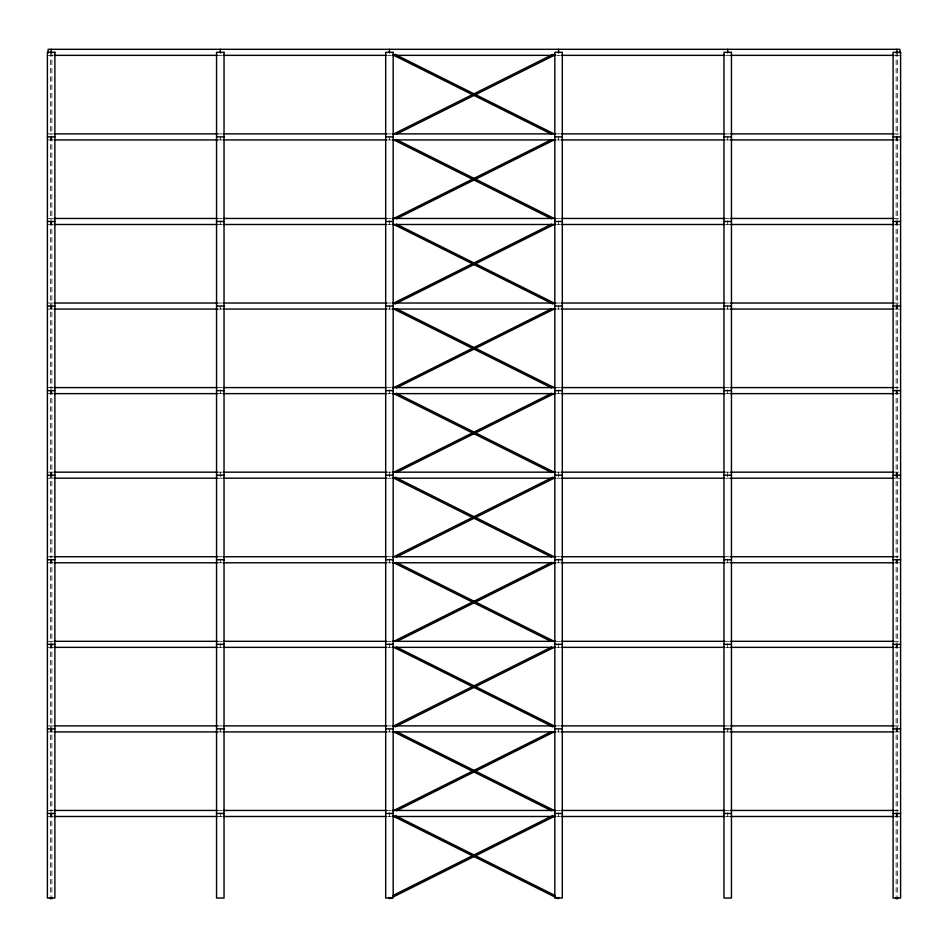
<?xml version="1.0" encoding="UTF-8"?>
<svg xmlns="http://www.w3.org/2000/svg" width="948" height="948" viewBox="0 0 948 948"><rect width="100%" height="100%" fill="white"/><g stroke="black" fill="none" stroke-linecap="round" stroke-linejoin="round"><path stroke-width="0.71" stroke-dasharray="4.74 3.56" d="M48.123 55.351L52.958 55.351M217.341 55.351L222.105 55.351M387.614 55.351L391.24 55.351M556.76 55.351L560.386 55.351M725.895 55.351L730.659 55.351M895.042 55.351L899.877 55.351M48.123 133.881L52.958 133.881M217.27 133.881L222.105 133.881M386.405 133.881L391.24 133.881M555.552 133.881L560.386 133.881M724.687 133.881L730.659 133.881M893.834 133.881L899.877 133.881M48.123 139.925L52.958 139.925M217.341 139.925L222.105 139.925M387.614 139.925L391.24 139.925M556.76 139.925L560.386 139.925M725.895 139.925L730.659 139.925M895.042 139.925L899.877 139.925M48.123 218.455L52.958 218.455M217.27 218.455L222.105 218.455M386.405 218.455L391.24 218.455M555.552 218.455L560.386 218.455M724.687 218.455L730.659 218.455M893.834 218.455L899.877 218.455M48.123 224.498L52.958 224.498M217.341 224.498L222.105 224.498M387.614 224.498L391.24 224.498M556.76 224.498L560.386 224.498M725.895 224.498L730.659 224.498M895.042 224.498L899.877 224.498M48.123 303.028L52.958 303.028M217.27 303.028L222.105 303.028M386.405 303.028L391.24 303.028M555.552 303.028L560.386 303.028M724.687 303.028L730.659 303.028M893.834 303.028L899.877 303.028M48.123 309.06L52.958 309.06M217.341 309.06L222.105 309.06M387.614 309.06L391.24 309.06M556.76 309.06L560.386 309.06M725.895 309.06L730.659 309.06M895.042 309.06L899.877 309.06M48.123 387.59L52.958 387.59M217.27 387.59L222.105 387.59M386.405 387.59L391.24 387.59M555.552 387.59L560.386 387.59M724.687 387.59L730.659 387.59M893.834 387.59L899.877 387.59M48.123 393.633L52.958 393.633M217.341 393.633L222.105 393.633M387.614 393.633L391.24 393.633M556.76 393.633L560.386 393.633M725.895 393.633L730.659 393.633M895.042 393.633L899.877 393.633M48.123 472.163L52.958 472.163M217.27 472.163L222.105 472.163M386.405 472.163L391.24 472.163M555.552 472.163L560.386 472.163M724.687 472.163L730.659 472.163M893.834 472.163L899.877 472.163M48.123 478.207L52.958 478.207M217.341 478.207L222.105 478.207M387.614 478.207L391.24 478.207M556.76 478.207L560.386 478.207M725.895 478.207L730.659 478.207M895.042 478.207L899.877 478.207M48.123 556.737L52.958 556.737M217.27 556.737L222.105 556.737M386.405 556.737L391.24 556.737M555.552 556.737L560.386 556.737M724.687 556.737L730.659 556.737M893.834 556.737L899.877 556.737M48.123 562.78L52.958 562.78M217.341 562.78L222.105 562.78M387.614 562.78L391.24 562.78M556.76 562.78L560.386 562.78M725.895 562.78L730.659 562.78M895.042 562.78L899.877 562.78M48.123 641.31L52.958 641.31M217.27 641.31L222.105 641.31M386.405 641.31L391.24 641.31M555.552 641.31L560.386 641.31M724.687 641.31L730.659 641.31M893.834 641.31L899.877 641.31M48.123 647.354L52.958 647.354M217.341 647.354L222.105 647.354M387.614 647.354L391.24 647.354M556.76 647.354L560.386 647.354M725.895 647.354L730.659 647.354M895.042 647.354L899.877 647.354M48.123 725.884L52.958 725.884M217.27 725.884L222.105 725.884M386.405 725.884L391.24 725.884M555.552 725.884L560.386 725.884M724.687 725.884L730.659 725.884M893.834 725.884L899.877 725.884M48.123 731.915L52.958 731.915M217.341 731.915L222.105 731.915M387.614 731.915L391.24 731.915M556.76 731.915L560.386 731.915M725.895 731.915L730.659 731.915M895.042 731.915L899.877 731.915M48.123 810.445L52.958 810.445M217.27 810.445L222.105 810.445M386.405 810.445L391.24 810.445M555.552 810.445L560.386 810.445M724.687 810.445L730.659 810.445M893.834 810.445L899.877 810.445M48.123 816.489L52.958 816.489M217.341 816.489L222.105 816.489M387.614 816.489L391.24 816.489M556.76 816.489L560.386 816.489M725.895 816.489L730.659 816.489M895.042 816.489L899.877 816.489M897.578 51.678L897.578 134.794M897.578 136.251L897.578 219.367M897.578 220.825L897.578 388.514M897.578 389.972L897.578 557.649M897.578 559.107L897.578 642.223M897.578 643.68L897.578 811.358M897.578 812.827L897.578 895.931M896.855 136.299L896.855 139.925M896.855 220.872L896.855 224.498M896.855 305.446L896.855 309.06M896.855 390.007L896.855 393.633M896.855 472.163L896.855 478.207M896.855 559.154L896.855 562.78M896.855 643.728L896.855 647.354M896.855 728.289L896.855 731.915M896.855 812.863L896.855 816.489M896.133 51.678L896.133 134.794M896.133 136.251L896.133 219.367M896.133 220.825L896.133 388.514M896.133 389.972L896.133 557.649M896.133 559.107L896.133 642.223M896.133 643.68L896.133 811.358M896.133 812.827L896.133 895.931M727.709 136.299L727.709 139.925M727.709 220.872L727.709 224.498M727.709 305.446L727.709 309.06M727.709 390.007L727.709 393.633M727.709 472.163L727.709 478.207M727.709 559.154L727.709 562.78M727.709 643.728L727.709 647.354M727.709 728.289L727.709 731.915M727.709 812.863L727.709 816.489M558.573 136.299L558.573 139.925M558.573 220.872L558.573 224.498M558.573 305.446L558.573 309.06M558.573 390.007L558.573 393.633M558.573 472.163L558.573 478.207M558.573 559.154L558.573 562.78M558.573 643.728L558.573 647.354M558.573 728.289L558.573 731.915M558.573 812.863L558.573 816.489M389.427 136.299L389.427 139.925M389.427 220.872L389.427 224.498M389.427 305.446L389.427 309.06M389.427 390.007L389.427 393.633M389.427 472.163L389.427 478.207M389.427 559.154L389.427 562.78M389.427 643.728L389.427 647.354M389.427 728.289L389.427 731.915M389.427 812.863L389.427 816.489M220.292 136.299L220.292 139.925M220.292 220.872L220.292 224.498M220.292 305.446L220.292 309.06M220.292 390.007L220.292 393.633M220.292 472.163L220.292 478.207M220.292 559.154L220.292 562.78M220.292 643.728L220.292 647.354M220.292 728.289L220.292 731.915M220.292 812.863L220.292 816.489M51.867 51.678L51.867 134.794M51.867 136.251L51.867 219.367M51.867 220.825L51.867 388.514M51.867 389.972L51.867 557.649M51.867 559.107L51.867 642.223M51.867 643.68L51.867 811.358M51.867 812.827L51.867 895.931M51.145 136.299L51.145 139.925M51.145 220.872L51.145 224.498M51.145 305.446L51.145 309.06M51.145 390.007L51.145 393.633M51.145 472.163L51.145 478.207M51.145 559.154L51.145 562.78M51.145 643.728L51.145 647.354M51.145 728.289L51.145 731.915M51.145 812.863L51.145 816.489M50.422 51.678L50.422 134.794M50.422 136.251L50.422 219.367M50.422 220.825L50.422 388.514M50.422 389.972L50.422 557.649M50.422 559.107L50.422 642.223M50.422 643.68L50.422 811.358M50.422 812.827L50.422 895.931"/><path stroke-width="1.42" d="M558.893 897.389L558.242 898.692L393.065 816.098M393.065 134.272L552.957 54.32M396.359 134.249L554.936 54.96M393.065 218.846L551.641 139.557M396.359 218.822L554.936 139.534M393.065 303.419L551.641 224.131M395.043 304.047L554.936 224.107M393.065 387.981L551.641 308.704M396.359 387.957L554.936 308.669M393.065 472.554L551.641 393.266M396.359 472.531L554.936 393.242M393.065 557.128L552.957 477.176M396.359 557.104L554.936 477.816M394.392 641.038L551.641 562.413M397.686 641.014L554.936 562.389M393.065 726.263L551.641 646.986M395.043 726.903L554.936 646.963M393.065 810.836L551.641 731.56M396.359 810.813L554.936 731.524M393.065 895.41L552.957 815.47M554.936 816.098L389.758 898.692L389.107 897.389M54.083 55.351L217.341 55.351M223.23 55.351L386.488 55.351M392.365 55.351L555.635 55.351M561.512 55.351L724.77 55.351M730.659 55.351L893.917 55.351M54.083 133.881L217.341 133.881M223.23 133.881L386.488 133.881M392.365 133.881L555.635 133.881M561.512 133.881L724.77 133.881M730.659 133.881L893.917 133.881M47.4 136.903L54.889 136.903M216.547 136.903L224.036 136.903M385.682 136.903L393.171 136.903M554.829 136.903L562.318 136.903M723.964 136.903L731.453 136.903M893.111 136.903L900.6 136.903M54.083 139.925L217.341 139.925M223.23 139.925L386.488 139.925M392.365 139.925L555.635 139.925M561.512 139.925L724.77 139.925M730.659 139.925L893.917 139.925M54.083 218.455L217.341 218.455M223.23 218.455L386.488 218.455M392.365 218.455L555.635 218.455M561.512 218.455L724.77 218.455M730.659 218.455L893.917 218.455M47.4 221.477L54.889 221.477M216.547 221.477L224.036 221.477M385.682 221.477L393.171 221.477M554.829 221.477L562.318 221.477M723.964 221.477L731.453 221.477M893.111 221.477L900.6 221.477M54.083 224.498L217.341 224.498M223.23 224.498L386.488 224.498M392.365 224.498L555.635 224.498M561.512 224.498L724.77 224.498M730.659 224.498L893.917 224.498M54.083 303.028L217.341 303.028M223.23 303.028L386.488 303.028M392.365 303.028L555.635 303.028M561.512 303.028L724.77 303.028M730.659 303.028L893.917 303.028M47.4 306.05L54.889 306.05M216.547 306.05L224.036 306.05M385.682 306.05L393.171 306.05M554.829 306.05L562.318 306.05M723.964 306.05L731.453 306.05M893.111 306.05L900.6 306.05M54.083 309.06L217.341 309.06M223.23 309.06L386.488 309.06M392.365 309.06L555.635 309.06M561.512 309.06L724.77 309.06M730.659 309.06L893.917 309.06M54.083 387.59L217.341 387.59M223.23 387.59L386.488 387.59M392.365 387.59L555.635 387.59M561.512 387.59L724.77 387.59M730.659 387.59L893.917 387.59M47.4 390.612L54.889 390.612M216.547 390.612L224.036 390.612M385.682 390.612L393.171 390.612M554.829 390.612L562.318 390.612M723.964 390.612L731.453 390.612M893.111 390.612L900.6 390.612M54.083 393.633L217.341 393.633M223.23 393.633L386.488 393.633M392.365 393.633L555.635 393.633M561.512 393.633L724.77 393.633M730.659 393.633L893.917 393.633M54.083 472.163L217.341 472.163M223.23 472.163L386.488 472.163M392.365 472.163L555.635 472.163M561.512 472.163L724.77 472.163M730.659 472.163L893.917 472.163M47.4 475.185L54.889 475.185M216.547 475.185L224.036 475.185M385.682 475.185L393.171 475.185M554.829 475.185L562.318 475.185M723.964 475.185L731.453 475.185M893.111 475.185L900.6 475.185M54.083 478.207L217.341 478.207M223.23 478.207L386.488 478.207M392.365 478.207L555.635 478.207M561.512 478.207L724.77 478.207M730.659 478.207L893.917 478.207M54.083 556.737L217.341 556.737M223.23 556.737L386.488 556.737M392.365 556.737L555.635 556.737M561.512 556.737L724.77 556.737M730.659 556.737L893.917 556.737M47.4 559.758L54.889 559.758M216.547 559.758L224.036 559.758M385.682 559.758L393.171 559.758M554.829 559.758L562.318 559.758M723.964 559.758L731.453 559.758M893.111 559.758L900.6 559.758M54.083 562.78L217.341 562.78M223.23 562.78L386.488 562.78M392.365 562.78L555.635 562.78M561.512 562.78L724.77 562.78M730.659 562.78L893.917 562.78M54.083 641.31L217.341 641.31M223.23 641.31L386.488 641.31M392.365 641.31L555.635 641.31M561.512 641.31L724.77 641.31M730.659 641.31L893.917 641.31M47.4 644.332L54.889 644.332M216.547 644.332L224.036 644.332M385.682 644.332L393.171 644.332M554.829 644.332L562.318 644.332M723.964 644.332L731.453 644.332M893.111 644.332L900.6 644.332M54.083 647.354L217.341 647.354M223.23 647.354L386.488 647.354M392.365 647.354L555.635 647.354M561.512 647.354L724.77 647.354M730.659 647.354L893.917 647.354M54.083 725.884L217.341 725.884M223.23 725.884L386.488 725.884M392.365 725.884L555.635 725.884M561.512 725.884L724.77 725.884M730.659 725.884L893.917 725.884M47.4 728.894L54.889 728.894M216.547 728.894L224.036 728.894M385.682 728.894L393.171 728.894M554.829 728.894L562.318 728.894M723.964 728.894L731.453 728.894M893.111 728.894L900.6 728.894M54.083 731.915L217.341 731.915M223.23 731.915L386.488 731.915M392.365 731.915L555.635 731.915M561.512 731.915L724.77 731.915M730.659 731.915L893.917 731.915M54.083 810.445L217.341 810.445M223.23 810.445L386.488 810.445M392.365 810.445L555.635 810.445M561.512 810.445L724.77 810.445M730.659 810.445L893.917 810.445M47.4 813.467L54.889 813.467M216.547 813.467L224.036 813.467M385.682 813.467L393.171 813.467M554.829 813.467L562.318 813.467M723.964 813.467L731.453 813.467M893.111 813.467L900.6 813.467M54.083 816.489L217.341 816.489M223.23 816.489L386.488 816.489M392.365 816.489L555.635 816.489M561.512 816.489L724.77 816.489M730.659 816.489L893.917 816.489M395.043 54.32L554.936 134.272M393.065 54.96L551.641 134.249M396.359 139.557L554.936 218.846M393.065 139.534L551.641 218.822M396.359 224.131L554.936 303.419M393.065 224.107L552.957 304.047M396.359 308.704L554.936 387.981M393.065 308.669L551.641 387.957M396.359 393.266L554.936 472.554M393.065 393.242L551.641 472.531M395.043 477.176L554.936 557.128M393.065 477.816L551.641 557.104M396.359 562.413L553.608 641.038M393.065 562.389L550.314 641.014M396.359 646.986L554.936 726.263M393.065 646.963L552.957 726.903M396.359 731.56L554.936 810.836M393.065 731.524L551.641 810.813M395.043 815.47L554.936 895.41M899.877 52.934L899.877 49.308L48.123 49.308L48.123 52.934M896.855 49.308L896.855 52.934M727.709 49.308L727.709 52.934M558.573 49.308L558.573 52.934M389.427 49.308L389.427 52.934M220.292 49.308L220.292 52.934M51.145 49.308L51.145 52.934M54.889 52.33L47.4 52.33L47.4 898.04L54.889 898.04L54.889 52.33M224.036 52.33L216.547 52.33L216.547 898.04L224.036 898.04L224.036 52.33M393.171 52.33L385.682 52.33L385.682 898.04L393.171 898.04L393.171 52.33M562.318 52.33L554.829 52.33L554.829 898.04L562.318 898.04L562.318 52.33M731.453 52.33L723.964 52.33L723.964 898.04L731.453 898.04L731.453 52.33M900.6 52.33L893.111 52.33L893.111 898.04L900.6 898.04L900.6 52.33M51.867 897.389L50.422 897.389L50.422 898.692L51.867 898.692L51.867 897.389M897.578 897.389L896.133 897.389L896.133 898.692L897.578 898.692L897.578 897.389"/></g></svg>
